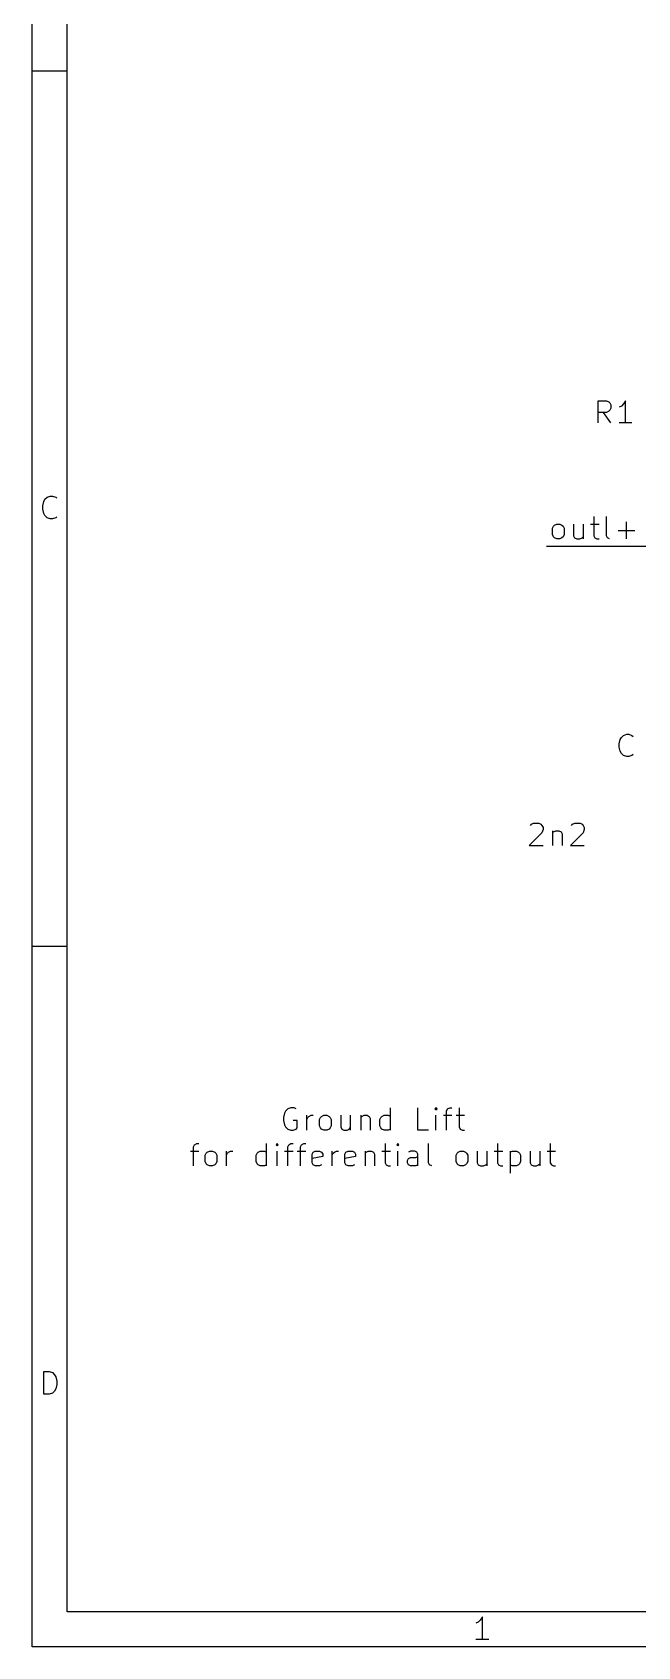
# Model space of a CAD drawing. Extents: x 0.4 to 11.3, y -7.9 to -0.4.
# Drawn here: x 0.394 to 1.755, y -7.874 to -4.244 of the extents above; entities that cross this region are included whole.
import ezdxf

# ---------------------------------------------------------------- set-up
doc = ezdxf.new("R2010")
doc.units = 0
doc.header["$MEASUREMENT"] = 0
for name, color, linetype in [('BLUE3', 171, 'CONTINUOUS'), ('CYAN2', 4, 'CONTINUOUS'), ('GRAY1', 251, 'CONTINUOUS'), ('GREEN3', 91, 'CONTINUOUS'), ('RED2', 1, 'CONTINUOUS')]:
    doc.layers.add(name, color=color, linetype=linetype)

msp = doc.modelspace()

# ---------------------------------------------------------------- linework, layer by layer
at = {"layer": 'BLUE3', "linetype": 'CONTINUOUS'}
for p, q in [((0.9612, -6.6746), (0.9588, -6.6841)), ((0.9636, -6.6699), (0.9612, -6.6746)), ((0.9683, -6.6651), (0.9636, -6.6699)), ((0.9755, -6.6627), (0.9683, -6.6651)), ((0.9826, -6.6627), (0.9755, -6.6627)), ((0.9874, -6.6651), (0.9826, -6.6627)), ((1.1993, -6.7127), (1.1993, -6.6627)), ((1.2612, -6.7127), (1.2612, -6.6627)), ((1.3017, -6.6627), (1.2993, -6.6651)), ((1.2993, -6.6651), (1.3017, -6.6675)), ((1.304, -6.6651), (1.3017, -6.6627)), ((1.3017, -6.6627), (1.3017, -6.6675)), ((1.3017, -6.6675), (1.304, -6.6651)), ((1.3255, -6.6699), (1.3279, -6.6651)), ((1.3255, -6.7127), (1.3255, -6.6699)), ((1.3279, -6.6651), (1.3326, -6.6627)), ((1.3326, -6.6627), (1.3374, -6.6627)), ((1.354, -6.6627), (1.354, -6.7056)), ((0.9588, -6.6841), (0.9588, -6.6913)), ((0.9588, -6.6913), (0.9612, -6.7008)), ((0.9612, -6.7008), (0.9636, -6.7056)), ((0.9636, -6.7056), (0.9683, -6.7103)), ((0.9683, -6.7103), (0.9755, -6.7127)), ((0.9755, -6.7127), (0.9802, -6.7127)), ((0.9898, -6.6913), (0.9802, -6.6913)), ((0.9802, -6.7127), (0.9874, -6.7103)), ((0.9874, -6.7103), (0.9898, -6.708)), ((0.9898, -6.708), (0.9898, -6.6913)), ((1.0112, -6.7127), (1.0112, -6.6794)), ((1.0112, -6.6889), (1.0136, -6.6841)), ((1.0136, -6.6841), (1.016, -6.6818)), ((1.016, -6.6818), (1.0207, -6.6794)), ((1.0207, -6.6794), (1.0255, -6.6794)), ((1.0398, -6.6889), (1.0421, -6.6841)), ((1.0398, -6.7032), (1.0398, -6.6889)), ((1.0421, -6.708), (1.0398, -6.7032)), ((1.0421, -6.6841), (1.0445, -6.6818)), ((1.0445, -6.7103), (1.0421, -6.708)), ((1.0445, -6.6818), (1.0493, -6.6794)), ((1.0493, -6.7127), (1.0445, -6.7103)), ((1.0493, -6.6794), (1.0564, -6.6794)), ((1.0564, -6.7127), (1.0493, -6.7127)), ((1.0564, -6.6794), (1.0612, -6.6818)), ((1.0612, -6.7103), (1.0564, -6.7127)), ((1.0612, -6.6818), (1.0636, -6.6841)), ((1.0636, -6.708), (1.0612, -6.7103)), ((1.0636, -6.6841), (1.066, -6.6889)), ((1.066, -6.7032), (1.0636, -6.708)), ((1.066, -6.6889), (1.066, -6.7032)), ((1.0874, -6.6794), (1.0874, -6.7056)), ((1.0874, -6.7056), (1.0898, -6.7103)), ((1.0898, -6.7103), (1.0945, -6.7127)), ((1.0945, -6.7127), (1.1017, -6.7127)), ((1.1017, -6.7127), (1.1064, -6.7103)), ((1.1064, -6.7103), (1.1088, -6.708)), ((1.1088, -6.6794), (1.1088, -6.7127)), ((1.1326, -6.6794), (1.1326, -6.7127)), ((1.1326, -6.6841), (1.135, -6.6818)), ((1.135, -6.6818), (1.1398, -6.6794)), ((1.1398, -6.6794), (1.1469, -6.6794)), ((1.1469, -6.6794), (1.1517, -6.6818)), ((1.1517, -6.6818), (1.154, -6.6865)), ((1.154, -6.6865), (1.154, -6.7127)), ((1.1755, -6.6889), (1.1779, -6.6841)), ((1.1755, -6.7032), (1.1755, -6.6889)), ((1.1779, -6.708), (1.1755, -6.7032)), ((1.1779, -6.6841), (1.1802, -6.6818)), ((1.1802, -6.7103), (1.1779, -6.708)), ((1.1802, -6.6818), (1.185, -6.6794)), ((1.185, -6.7127), (1.1802, -6.7103)), ((1.185, -6.6794), (1.1945, -6.6794)), ((1.1945, -6.7127), (1.185, -6.7127)), ((1.1945, -6.6794), (1.1993, -6.6818)), ((1.1993, -6.7103), (1.1945, -6.7127)), ((1.285, -6.7127), (1.2612, -6.7127)), ((1.3017, -6.7127), (1.3017, -6.6794)), ((1.3183, -6.6794), (1.3374, -6.6794)), ((1.3469, -6.6794), (1.3659, -6.6794)), ((1.354, -6.7056), (1.3564, -6.7103)), ((1.3564, -6.7103), (1.3612, -6.7127)), ((1.3612, -6.7127), (1.3659, -6.7127)), ((0.7564, -6.7504), (0.7588, -6.7456)), ((0.7564, -6.7932), (0.7564, -6.7504)), ((0.7588, -6.7456), (0.7636, -6.7432)), ((0.7636, -6.7432), (0.7683, -6.7432)), ((0.9207, -6.7932), (0.9207, -6.7432)), ((0.9445, -6.7432), (0.9421, -6.7456)), ((0.9421, -6.7456), (0.9445, -6.748)), ((0.9469, -6.7456), (0.9445, -6.7432)), ((0.9445, -6.7432), (0.9445, -6.748)), ((0.9445, -6.748), (0.9469, -6.7456)), ((0.9683, -6.7504), (0.9707, -6.7456)), ((0.9683, -6.7932), (0.9683, -6.7504)), ((0.9707, -6.7456), (0.9755, -6.7432)), ((0.9755, -6.7432), (0.9802, -6.7432)), ((0.9969, -6.7504), (0.9993, -6.7456)), ((0.9969, -6.7932), (0.9969, -6.7504)), ((0.9993, -6.7456), (1.0041, -6.7432)), ((1.0041, -6.7432), (1.0088, -6.7432)), ((1.1874, -6.7432), (1.1874, -6.7861)), ((1.216, -6.7432), (1.2136, -6.7456)), ((1.2136, -6.7456), (1.216, -6.748)), ((1.2183, -6.7456), (1.216, -6.7432)), ((1.216, -6.7432), (1.216, -6.748)), ((1.216, -6.748), (1.2183, -6.7456)), ((1.285, -6.7861), (1.285, -6.7432)), ((1.4398, -6.7432), (1.4398, -6.7861)), ((1.5588, -6.7432), (1.5588, -6.7861)), ((0.7493, -6.7599), (0.7683, -6.7599)), ((0.7826, -6.7694), (0.785, -6.7646)), ((0.7826, -6.7837), (0.7826, -6.7694)), ((0.785, -6.7884), (0.7826, -6.7837)), ((0.785, -6.7646), (0.7874, -6.7623)), ((0.7874, -6.7623), (0.7921, -6.7599)), ((0.7921, -6.7599), (0.7993, -6.7599)), ((0.7993, -6.7599), (0.8041, -6.7623)), ((0.8041, -6.7623), (0.8064, -6.7646)), ((0.8064, -6.7646), (0.8088, -6.7694)), ((0.8088, -6.7837), (0.8064, -6.7884)), ((0.8088, -6.7694), (0.8088, -6.7837)), ((0.8302, -6.7932), (0.8302, -6.7599)), ((0.8302, -6.7694), (0.8326, -6.7646)), ((0.8326, -6.7646), (0.835, -6.7623)), ((0.835, -6.7623), (0.8398, -6.7599)), ((0.8398, -6.7599), (0.8445, -6.7599)), ((0.8969, -6.7694), (0.8993, -6.7646)), ((0.8969, -6.7837), (0.8969, -6.7694)), ((0.8993, -6.7884), (0.8969, -6.7837)), ((0.8993, -6.7646), (0.9017, -6.7623)), ((0.9017, -6.7623), (0.9064, -6.7599)), ((0.9064, -6.7599), (0.916, -6.7599)), ((0.916, -6.7599), (0.9207, -6.7623)), ((0.9445, -6.7932), (0.9445, -6.7599)), ((0.9612, -6.7599), (0.9802, -6.7599)), ((0.9898, -6.7599), (1.0088, -6.7599)), ((1.0231, -6.767), (1.0255, -6.7623)), ((1.0231, -6.7861), (1.0231, -6.767)), ((1.0469, -6.7718), (1.0231, -6.7765)), ((1.0255, -6.7908), (1.0231, -6.7861)), ((1.0255, -6.7623), (1.0302, -6.7599)), ((1.0302, -6.7599), (1.0398, -6.7599)), ((1.0398, -6.7599), (1.0445, -6.7623)), ((1.0445, -6.7623), (1.0469, -6.767)), ((1.0469, -6.767), (1.0469, -6.7718)), ((1.0683, -6.7932), (1.0683, -6.7599)), ((1.0683, -6.7694), (1.0707, -6.7646)), ((1.0707, -6.7646), (1.0731, -6.7623)), ((1.0731, -6.7623), (1.0779, -6.7599)), ((1.0779, -6.7599), (1.0826, -6.7599)), ((1.0969, -6.767), (1.0993, -6.7623)), ((1.0969, -6.7861), (1.0969, -6.767)), ((1.1207, -6.7718), (1.0969, -6.7765)), ((1.0993, -6.7908), (1.0969, -6.7861)), ((1.0993, -6.7623), (1.1041, -6.7599)), ((1.1041, -6.7599), (1.1136, -6.7599)), ((1.1136, -6.7599), (1.1183, -6.7623)), ((1.1183, -6.7623), (1.1207, -6.767)), ((1.1207, -6.767), (1.1207, -6.7718)), ((1.1421, -6.7599), (1.1421, -6.7932)), ((1.1421, -6.7646), (1.1445, -6.7623)), ((1.1445, -6.7623), (1.1493, -6.7599)), ((1.1493, -6.7599), (1.1564, -6.7599)), ((1.1564, -6.7599), (1.1612, -6.7623)), ((1.1612, -6.7623), (1.1636, -6.767)), ((1.1636, -6.767), (1.1636, -6.7932)), ((1.1802, -6.7599), (1.1993, -6.7599)), ((1.1874, -6.7861), (1.1898, -6.7908)), ((1.216, -6.7932), (1.216, -6.7599)), ((1.2374, -6.7813), (1.2398, -6.7765)), ((1.2374, -6.7861), (1.2374, -6.7813)), ((1.2398, -6.7908), (1.2374, -6.7861)), ((1.2445, -6.7599), (1.2398, -6.7623)), ((1.2398, -6.7765), (1.2445, -6.7742)), ((1.2541, -6.7599), (1.2445, -6.7599)), ((1.2445, -6.7742), (1.2564, -6.7742)), ((1.2588, -6.7623), (1.2541, -6.7599)), ((1.2564, -6.7742), (1.2612, -6.7718)), ((1.2612, -6.767), (1.2588, -6.7623)), ((1.2612, -6.7932), (1.2612, -6.767)), ((1.2874, -6.7908), (1.285, -6.7861)), ((1.3469, -6.7694), (1.3493, -6.7646)), ((1.3469, -6.7837), (1.3469, -6.7694)), ((1.3493, -6.7884), (1.3469, -6.7837)), ((1.3493, -6.7646), (1.3517, -6.7623)), ((1.3517, -6.7623), (1.3564, -6.7599)), ((1.3564, -6.7599), (1.3636, -6.7599)), ((1.3636, -6.7599), (1.3683, -6.7623)), ((1.3683, -6.7623), (1.3707, -6.7646)), ((1.3707, -6.7646), (1.3731, -6.7694)), ((1.3731, -6.7837), (1.3707, -6.7884)), ((1.3731, -6.7694), (1.3731, -6.7837)), ((1.3945, -6.7599), (1.3945, -6.7861)), ((1.3945, -6.7861), (1.3969, -6.7908)), ((1.4159, -6.7599), (1.4159, -6.7932)), ((1.4326, -6.7599), (1.4517, -6.7599)), ((1.4398, -6.7861), (1.4421, -6.7908)), ((1.4683, -6.7599), (1.4683, -6.8099)), ((1.4683, -6.7623), (1.4731, -6.7599)), ((1.4731, -6.7599), (1.4826, -6.7599)), ((1.4826, -6.7599), (1.4874, -6.7623)), ((1.4874, -6.7623), (1.4898, -6.7646)), ((1.4898, -6.7646), (1.4921, -6.7694)), ((1.4921, -6.7837), (1.4898, -6.7884)), ((1.4921, -6.7694), (1.4921, -6.7837)), ((1.5136, -6.7599), (1.5136, -6.7861)), ((1.5136, -6.7861), (1.5159, -6.7908)), ((1.535, -6.7599), (1.535, -6.7932)), ((1.5517, -6.7599), (1.5707, -6.7599)), ((1.5588, -6.7861), (1.5612, -6.7908)), ((0.7874, -6.7908), (0.785, -6.7884)), ((0.7921, -6.7932), (0.7874, -6.7908)), ((0.7993, -6.7932), (0.7921, -6.7932)), ((0.8041, -6.7908), (0.7993, -6.7932)), ((0.8064, -6.7884), (0.8041, -6.7908)), ((0.9017, -6.7908), (0.8993, -6.7884)), ((0.9064, -6.7932), (0.9017, -6.7908)), ((0.916, -6.7932), (0.9064, -6.7932)), ((0.9207, -6.7908), (0.916, -6.7932)), ((1.0302, -6.7932), (1.0255, -6.7908)), ((1.0398, -6.7932), (1.0302, -6.7932)), ((1.0445, -6.7908), (1.0398, -6.7932)), ((1.1041, -6.7932), (1.0993, -6.7908)), ((1.1136, -6.7932), (1.1041, -6.7932)), ((1.1183, -6.7908), (1.1136, -6.7932)), ((1.1898, -6.7908), (1.1945, -6.7932)), ((1.1945, -6.7932), (1.1993, -6.7932)), ((1.2445, -6.7932), (1.2398, -6.7908)), ((1.2564, -6.7932), (1.2445, -6.7932)), ((1.2612, -6.7908), (1.2564, -6.7932)), ((1.2921, -6.7932), (1.2874, -6.7908)), ((1.3517, -6.7908), (1.3493, -6.7884)), ((1.3564, -6.7932), (1.3517, -6.7908)), ((1.3636, -6.7932), (1.3564, -6.7932)), ((1.3683, -6.7908), (1.3636, -6.7932)), ((1.3707, -6.7884), (1.3683, -6.7908)), ((1.3969, -6.7908), (1.4017, -6.7932)), ((1.4017, -6.7932), (1.4088, -6.7932)), ((1.4088, -6.7932), (1.4136, -6.7908)), ((1.4136, -6.7908), (1.4159, -6.7884)), ((1.4421, -6.7908), (1.4469, -6.7932)), ((1.4469, -6.7932), (1.4517, -6.7932)), ((1.4731, -6.7932), (1.4683, -6.7908)), ((1.4826, -6.7932), (1.4731, -6.7932)), ((1.4874, -6.7908), (1.4826, -6.7932)), ((1.4898, -6.7884), (1.4874, -6.7908)), ((1.5159, -6.7908), (1.5207, -6.7932)), ((1.5207, -6.7932), (1.5279, -6.7932)), ((1.5279, -6.7932), (1.5326, -6.7908)), ((1.5326, -6.7908), (1.535, -6.7884)), ((1.5612, -6.7908), (1.5659, -6.7932)), ((1.5659, -6.7932), (1.5707, -6.7932))]:
    msp.add_line(p, q, dxfattribs=at)
at = {"layer": 'CYAN2', "linetype": 'CONTINUOUS'}
for p, q in [((1.6663, -5.1228), (1.6663, -5.0728)), ((1.6663, -5.0728), (1.6853, -5.0728)), ((1.6853, -5.0728), (1.6901, -5.0752)), ((1.6901, -5.0752), (1.6925, -5.0776)), ((1.6925, -5.0776), (1.6949, -5.0823)), ((1.7234, -5.0799), (1.7187, -5.0847)), ((1.7282, -5.0728), (1.7234, -5.0799)), ((1.7282, -5.1228), (1.7282, -5.0728)), ((1.6853, -5.099), (1.6663, -5.099)), ((1.6949, -5.1228), (1.6782, -5.099)), ((1.6901, -5.0966), (1.6853, -5.099)), ((1.6925, -5.0942), (1.6901, -5.0966)), ((1.6949, -5.0895), (1.6925, -5.0942)), ((1.6949, -5.0823), (1.6949, -5.0895)), ((1.7187, -5.0847), (1.7139, -5.0871)), ((1.7425, -5.1228), (1.7139, -5.1228)), ((1.7139, -5.8442), (1.7163, -5.8347)), ((1.7163, -5.8347), (1.7187, -5.8299)), ((1.7187, -5.8299), (1.7234, -5.8252)), ((1.7234, -5.8252), (1.7306, -5.8228)), ((1.7306, -5.8228), (1.7353, -5.8228)), ((1.7353, -5.8228), (1.7425, -5.8252)), ((1.7425, -5.8252), (1.7449, -5.8276)), ((1.7139, -5.8514), (1.7139, -5.8442)), ((1.7163, -5.8609), (1.7139, -5.8514)), ((1.7187, -5.8657), (1.7163, -5.8609)), ((1.7234, -5.8704), (1.7187, -5.8657)), ((1.7306, -5.8728), (1.7234, -5.8704)), ((1.7353, -5.8728), (1.7306, -5.8728)), ((1.7425, -5.8704), (1.7353, -5.8728)), ((1.7449, -5.868), (1.7425, -5.8704)), ((1.5139, -6.0276), (1.5163, -6.0252)), ((1.5163, -6.0252), (1.521, -6.0228)), ((1.521, -6.0228), (1.5329, -6.0228)), ((1.5329, -6.0228), (1.5377, -6.0252)), ((1.5377, -6.0252), (1.5401, -6.0276)), ((1.6068, -6.0276), (1.6091, -6.0252)), ((1.6091, -6.0252), (1.6139, -6.0228)), ((1.6139, -6.0228), (1.6258, -6.0228)), ((1.6258, -6.0228), (1.6306, -6.0252)), ((1.6306, -6.0252), (1.6329, -6.0276)), ((1.5401, -6.0442), (1.5115, -6.0728)), ((1.5401, -6.0276), (1.5425, -6.0323)), ((1.5425, -6.0371), (1.5401, -6.0442)), ((1.5425, -6.0323), (1.5425, -6.0371)), ((1.5639, -6.0395), (1.5639, -6.0728)), ((1.5639, -6.0442), (1.5663, -6.0419)), ((1.5663, -6.0419), (1.571, -6.0395)), ((1.571, -6.0395), (1.5782, -6.0395)), ((1.5782, -6.0395), (1.5829, -6.0419)), ((1.5829, -6.0419), (1.5853, -6.0466)), ((1.5853, -6.0466), (1.5853, -6.0728)), ((1.6329, -6.0442), (1.6044, -6.0728)), ((1.6329, -6.0276), (1.6353, -6.0323)), ((1.6353, -6.0371), (1.6329, -6.0442)), ((1.6353, -6.0323), (1.6353, -6.0371)), ((1.5115, -6.0728), (1.5425, -6.0728)), ((1.6044, -6.0728), (1.6353, -6.0728))]:
    msp.add_line(p, q, dxfattribs=at)
at = {"layer": 'GRAY1', "linetype": 'CONTINUOUS'}
for p, q in [((1.6565, -5.3333), (1.6565, -5.3762)), ((1.6851, -5.3762), (1.6851, -5.3333)), ((1.5636, -5.3595), (1.566, -5.3547)), ((1.5636, -5.3738), (1.5636, -5.3595)), ((1.566, -5.3547), (1.5684, -5.3523)), ((1.5684, -5.3523), (1.5732, -5.35)), ((1.5732, -5.35), (1.5803, -5.35)), ((1.5803, -5.35), (1.5851, -5.3523)), ((1.5851, -5.3523), (1.5874, -5.3547)), ((1.5874, -5.3547), (1.5898, -5.3595)), ((1.5898, -5.3595), (1.5898, -5.3738)), ((1.6112, -5.35), (1.6112, -5.3762)), ((1.6327, -5.35), (1.6327, -5.3833)), ((1.6493, -5.35), (1.6684, -5.35)), ((1.7112, -5.3643), (1.7493, -5.3643)), ((1.7303, -5.3833), (1.7303, -5.3452)), ((1.566, -5.3785), (1.5636, -5.3738)), ((1.5684, -5.3809), (1.566, -5.3785)), ((1.5732, -5.3833), (1.5684, -5.3809)), ((1.5803, -5.3833), (1.5732, -5.3833)), ((1.5851, -5.3809), (1.5803, -5.3833)), ((1.5874, -5.3785), (1.5851, -5.3809)), ((1.5898, -5.3738), (1.5874, -5.3785)), ((1.6112, -5.3762), (1.6136, -5.3809)), ((1.6136, -5.3809), (1.6184, -5.3833)), ((1.6184, -5.3833), (1.6255, -5.3833)), ((1.6255, -5.3833), (1.6303, -5.3809)), ((1.6303, -5.3809), (1.6327, -5.3785)), ((1.6565, -5.3762), (1.6589, -5.3809)), ((1.6589, -5.3809), (1.6636, -5.3833)), ((1.6636, -5.3833), (1.6684, -5.3833)), ((1.6874, -5.3809), (1.6851, -5.3762)), ((1.6922, -5.3833), (1.6874, -5.3809))]:
    msp.add_line(p, q, dxfattribs=at)
at = {"layer": 'GREEN3', "linetype": 'CONTINUOUS'}
msp.add_line((1.55, -5.4), (1.85, -5.4), dxfattribs=at)
at = {"layer": 'RED2', "linetype": 'CONTINUOUS'}
for p, q in [((0.3937, -7.8743), (0.3937, -0.3937)), ((0.4724, -7.7956), (0.4724, -0.4724)), ((0.3937, -4.3307), (0.4724, -4.3307)), ((0.4172, -5.3091), (0.4197, -5.2993)), ((0.4197, -5.2993), (0.4221, -5.2945)), ((0.4221, -5.2945), (0.427, -5.2896)), ((0.427, -5.2896), (0.4343, -5.2872)), ((0.4343, -5.2872), (0.4392, -5.2872)), ((0.4392, -5.2872), (0.4465, -5.2896)), ((0.4465, -5.2896), (0.4489, -5.292)), ((0.4172, -5.3164), (0.4172, -5.3091)), ((0.4197, -5.3261), (0.4172, -5.3164)), ((0.4221, -5.331), (0.4197, -5.3261)), ((0.427, -5.3359), (0.4221, -5.331)), ((0.4343, -5.3383), (0.427, -5.3359)), ((0.4465, -5.3359), (0.4392, -5.3383)), ((0.4489, -5.3335), (0.4465, -5.3359)), ((0.4392, -5.3383), (0.4343, -5.3383)), ((0.3937, -6.2992), (0.4724, -6.2992)), ((0.4197, -7.3068), (0.4197, -7.2557)), ((0.4197, -7.2557), (0.4319, -7.2557)), ((0.4319, -7.2557), (0.4392, -7.2581)), ((0.4392, -7.2581), (0.444, -7.263)), ((0.444, -7.263), (0.4465, -7.2678)), ((0.4465, -7.2946), (0.444, -7.2995)), ((0.4465, -7.2678), (0.4489, -7.2776)), ((0.4489, -7.2849), (0.4465, -7.2946)), ((0.4489, -7.2776), (0.4489, -7.2849)), ((0.4319, -7.3068), (0.4197, -7.3068)), ((0.4392, -7.3044), (0.4319, -7.3068)), ((0.444, -7.2995), (0.4392, -7.3044)), ((11.2206, -7.7956), (0.4724, -7.7956)), ((1.3965, -7.8193), (1.3916, -7.8217)), ((1.4013, -7.8144), (1.3965, -7.8193)), ((1.4062, -7.8071), (1.4013, -7.8144)), ((1.4062, -7.8583), (1.4062, -7.8071)), ((11.2993, -7.8743), (0.3937, -7.8743)), ((1.4208, -7.8583), (1.3916, -7.8583))]:
    msp.add_line(p, q, dxfattribs=at)

doc.saveas('drawing.dxf')
